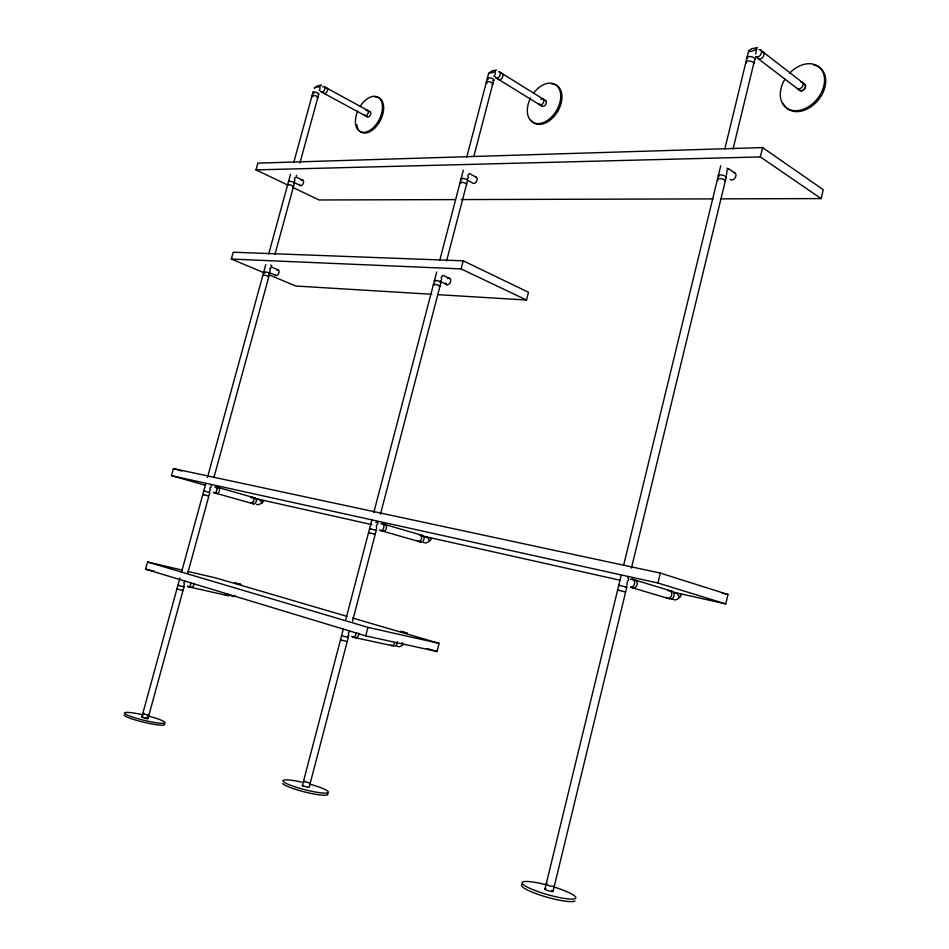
<?xml version="1.0" encoding="UTF-8"?>
<svg xmlns="http://www.w3.org/2000/svg" width="949" height="949" viewBox="0 0 949 949"><rect width="100%" height="100%" fill="white"/><g stroke="black" fill="none" stroke-linecap="round" stroke-linejoin="round"><path stroke-width="1.42" d="M376.634 528.83L376.409 525.521L378.177 522.935M673.778 592.271L725.771 603.92L727.99 594.489L660.338 573.089L173.394 468.581L171.437 475.651L205.245 485.259M720.421 198.875L821.134 198.59L823.222 189.693L762.605 147.581L257.855 163.133L255.993 169.895L287.535 184.936M725.771 603.92L657.942 583.018L660.338 573.089M821.134 198.59L760.363 156.929L762.605 147.581M553.03 891.431L626.791 587.229L618.772 585.236L619.59 585.509M631.441 568.083L726.258 177.024M733.043 149.017L754.918 58.791M544.987 888.964L621.097 575.687M623.778 564.643L720.73 165.767M724.775 149.123L748.678 50.783L751.738 48.731L757.373 47.58L756.4 49.229L752.082 51.163L750.018 51.578L748.678 50.783M182.006 570.052L147.558 562.01L145.577 569.175L365.733 635.877L437.014 651.5L439.09 643.375L352.589 618.013M437.75 294.641L526.505 300.026L528.486 292.28L463.195 260.821L233.229 252.209L231.331 259.065L264.866 273.098M365.733 635.877L367.939 627.372L147.558 562.01M231.331 259.065L461.095 268.899L463.195 260.821M308.022 787.409L302.34 785.689L343.265 629.234M345.792 619.578L371.878 519.85M373.799 512.484L436.694 272.019M439.707 260.512L463.337 170.203M466.718 157.273L488.664 73.334L491.973 70.95L496.422 70.001L493.124 72.397L488.664 73.334M347.476 637.135L348.283 637.42L309.184 787.207L307.903 787.385M352.506 621.263L376.243 530.349L369.588 528.569L370.596 528.937M380.442 514.275L440.965 282.446M446.576 260.916L467.549 180.595A3.44 0.89 14.9 0 0 465.84 179.088A3.44 0.89 14.9 0 0 461.677 178.341A3.44 0.89 14.9 0 0 461.949 179.586M473.824 156.549L493.753 80.214M145.138 718.298L141.792 717.136L179.942 577.882M181.65 571.689L205.791 483.563M207.499 477.323L265.779 264.557M268.662 254.071L290.501 174.331M293.727 162.564L313.004 92.195M183.442 586.648L184.011 586.85L147.985 718.535L146.146 717.788M187.736 573.22L209.812 492.507L203.774 490.906L204.984 491.297M213.916 477.513L269.718 273.466L267.238 272.173L264 272.007M274.925 254.451L294.404 183.216M299.92 163.026L318.769 94.117M755.819 54.022L756.4 49.229M726.483 174.996L727.005 170.429L728.132 169.266L726.839 168.151M626.957 585.45L627.265 581.69L628.558 579.958L628.641 578.499L627.491 577.716M310.133 782.972L303.466 781.49L304.605 781.312M302.363 785.701L303.514 785.487M303.17 180.381L296.112 176.965L294.415 178.483L294.902 180.476L294 182.481L299.92 185.363M672.212 599.222L675.38 599.946L677.716 599.044L680.931 595.865L680.931 594.442L679.769 593.659M349.825 631.215L348.402 632.758L348.686 635.889L347.761 636.067M423.479 542.448L425.816 542.982L427.833 542.211L431.012 539.59L430.585 537.834M185.269 581.334L183.845 582.65L184.426 584.382L183.703 585.711M256.527 504.346L258.365 504.761L261.948 503.006L263.703 500.835L261.865 500.42M319.149 90.582L320.086 88.423L319.623 86.371L321.248 85.042L317.535 85.861L314.143 88.032L319.623 86.371M493.943 76.24L495.354 73.785L494.987 71.46M347.215 641.536L340.477 639.875L341.557 639.994M466.908 179.776L468.284 177.499L467.881 175.257L469.387 173.537L476.528 177.404M348.283 637.42L341.664 635.7M141.804 717.147L143.145 717.088M209.48 491.463L210.251 489.981L209.693 488.177L211.069 486.967L211.129 485.461M257.891 499.293L259.729 499.696L261.948 503.006M235.055 595.806L233.24 596.506L231.426 595.948M424.962 536.743L427.287 537.264L429.743 540.977M673.802 592.532L676.981 593.244L679.757 597.55M269.089 273.549L269.718 273.466M268.14 277.013C269.741 276.325 263.205 274.32 263.051 275.471M375.851 522.424L377.465 522.318M255.993 169.895L760.363 156.929M626.791 587.229L625.249 586.968M455.33 199.598L319.078 199.966L292.79 187.439M461.25 199.575L713.019 198.887M184.011 586.85L177.902 585.331L179.171 585.533M625.355 592.022L617.609 590.017L618.428 590.29M431.831 294.285L295.72 286.017L268.899 274.783M146.549 718.559L147.57 718.642M144.129 713.411C140.144 713.185 149.835 715.949 148.341 714.514M145.067 718.274L147.854 718.512L147.332 718.203M208.246 495.971C209.978 496.22 200.298 493.765 203.999 494.868M375.413 530.171L376.243 530.349M374.357 534.228C377.133 534.75 366.184 531.891 369.541 532.982M352.743 637.147L393.942 646.079A3.476 2.396 -77.7 0 0 396.374 645A3.476 2.396 -77.7 0 0 397.24 641.643M722.213 593.232L727.99 594.489M171.437 475.651L657.942 583.018M250.595 497.466L371.913 524.655M419.577 535.331L620.338 580.302M188.187 586.719L228.424 595.77A3.072 1.886 -75.9 0 0 230.393 594.762M367.939 627.372L439.09 643.375M145.577 569.175L154.201 571.156M187.748 571.393L216.455 578.107L346.919 616.352M214.225 492.804L253.608 503.895M215.862 486.813L255.198 498.047M380.549 530.515L420.739 542.069M173.394 468.581L181.828 471.012M382.317 523.729L422.447 535.45M427.097 648.535L437.014 651.5M632.295 579.175L671.809 591.227M182.457 590.266L183.015 590.48L176.917 588.961M276.242 275.542L269.338 272.648L270.204 270.785L269.694 268.852L270.999 267.879L270.928 266.835L277.832 269.753M447.359 284.736L440.348 281.509L441.665 279.421L441.249 277.25L442.827 275.293L450.134 278.698M461.095 268.899L526.505 300.026M270.738 265.032L271.805 265.839M467.893 180.464L472.661 183.027A3.44 2.242 -62.4 0 0 476.706 181.022A3.44 2.242 -62.4 0 0 475.425 176.988M321.237 91.875L367.204 116.822M324.499 86.822L370.418 111.935M495.817 77.747L541.95 106.181M499.684 72.029L545.746 100.677M728.073 168.436L734.977 172.979M799.782 90.487L755.641 56.703A4.14 2.906 -51.8 0 0 761.051 54.057A4.14 2.906 -51.8 0 0 758.975 49.656M760.517 50.012L804.527 84.081M396.789 646.115L399.09 646.815L401.13 646.044L403.064 644.715L401.996 642.687M551.654 890.364A4.271 0.7 15.9 0 1 552.128 891.526A4.271 0.7 15.9 0 1 546.327 889.996A4.271 0.7 15.9 0 1 545.865 888.845M251.77 497.549A3.037 1.874 -73.4 0 1 253.917 498.723A3.037 1.874 -73.4 0 1 252.885 502.496A3.037 1.874 -73.4 0 1 250.394 502.614M420.004 534.738A3.428 2.384 -73.9 0 1 421.178 539.423A3.428 2.384 -73.9 0 1 417.24 540.657M381.035 523.931A3.511 2.373 -73.7 0 1 383.787 525.343A3.511 2.373 -73.7 0 1 382.649 529.708A3.511 2.373 -73.7 0 1 379.505 529.803M421.166 535.639A3.416 2.384 -73.9 0 1 423.93 537.039A3.416 2.384 -73.9 0 1 422.827 541.298A3.416 2.384 -73.9 0 1 419.695 541.369M667.693 590.669A3.998 3.25 -75.1 0 1 671.512 592.437A3.998 3.25 -75.1 0 1 670.314 597.443A3.998 3.25 -75.1 0 1 666.079 597.396M630.575 579.353A4.116 3.274 -74.7 0 1 634.679 582.828A4.116 3.274 -74.7 0 1 630.361 587.17L669.958 598.997A3.998 3.25 -75.1 0 0 674.193 594.798A3.998 3.25 -75.1 0 0 670.101 591.393M356.077 632.592A3.559 2.396 -77.3 0 1 354.629 636.637A3.559 2.396 -77.3 0 1 351.711 636.34M394.594 642.864A3.476 2.396 -77.7 0 1 392.696 645.439A3.476 2.396 -77.7 0 1 390.395 644.739M214.842 487.015A3.108 1.862 -73.2 0 1 216.965 488.201A3.108 1.862 -73.2 0 1 215.909 492.045A3.108 1.862 -73.2 0 1 213.43 492.199M254.178 498.225A3.037 1.874 -73.4 0 1 256.384 499.862A3.037 1.874 -73.4 0 1 254.64 503.717A3.037 1.874 -73.4 0 1 252.422 502.068M227.926 594.204A3.084 1.886 -75.9 0 1 225.162 594.537M718.998 176.395A4.057 1.198 12 0 1 719.52 174.936A4.057 1.198 12 0 1 724.633 175.802A4.057 1.198 12 0 1 725.855 177.57M190.986 582.639A3.144 1.874 -75.6 0 1 189.693 586.209A3.144 1.874 -75.6 0 1 187.404 586.031M733.447 172.504A4.093 3.013 -54.8 0 1 735.487 177.19A4.093 3.013 -54.8 0 1 730.113 179.551M718.12 180.002A4.057 1.186 12 0 1 718.642 178.554A4.057 1.186 12 0 1 723.755 179.432A4.057 1.186 12 0 1 724.977 181.188M460.941 183.442A3.44 0.878 14.9 0 1 460.668 182.208A3.44 0.878 14.9 0 1 464.832 182.955A3.44 0.878 14.9 0 1 466.54 184.45M301.272 180.405A3.037 1.779 -65.5 0 1 303.585 181.413A3.037 1.779 -65.5 0 1 301.818 185.34A3.037 1.779 -65.5 0 1 299.516 184.32M287.784 185.197A3.072 0.688 16.2 0 1 289.065 184.687A3.072 0.688 16.2 0 1 292.814 185.874A3.072 0.688 16.2 0 1 292.826 186.787M288.721 181.769A3.072 0.688 16.3 0 1 290.014 181.259A3.072 0.688 16.3 0 1 293.751 182.445A3.072 0.688 16.3 0 1 293.763 183.371M276.788 270.097A3.049 1.803 -67.7 0 1 278.982 270.856A3.049 1.803 -67.7 0 1 277.962 274.593A3.049 1.803 -67.7 0 1 275.412 275.115M447.75 278.579A3.44 2.289 -65.4 0 1 450.704 279.943A3.44 2.289 -65.4 0 1 448.663 284.368A3.44 2.289 -65.4 0 1 445.722 282.992M434.322 285.234A3.464 0.652 14.8 0 1 434.345 284.285A3.464 0.652 14.8 0 1 439.09 285.495A3.464 0.652 14.8 0 1 439.055 286.432M633.113 580.124A4.104 3.274 -74.7 0 1 636.945 581.927A4.104 3.274 -74.7 0 1 635.7 587.051A4.104 3.274 -74.7 0 1 631.441 587.028M383.61 524.678A3.499 2.373 -73.7 0 1 386.35 526.09A3.499 2.373 -73.7 0 1 385.223 530.455A3.499 2.373 -73.7 0 1 382.079 530.538M216.396 488.676A3.096 1.862 -73.3 0 1 219.172 488.142A3.096 1.862 -73.3 0 1 218.721 492.377A3.096 1.862 -73.3 0 1 215.945 492.911M193.916 583.303A3.144 1.874 -75.6 0 1 192.635 586.873A3.144 1.874 -75.6 0 1 190.334 586.696M358.71 633.173A3.559 2.396 -77.3 0 1 357.263 637.206A3.559 2.396 -77.3 0 1 354.357 636.909M327.464 793.483A23.488 3.357 14.3 0 1 309.255 793.032A23.488 3.357 14.3 0 1 282.672 783.577M309.493 784.052A23.488 3.333 14.3 0 1 324.772 793.115A23.488 3.333 14.3 0 1 286.705 783.649A23.488 3.333 14.3 0 1 301.663 782.106M164.533 724.253A20.902 2.598 13.5 0 1 145.861 722.735A20.902 2.598 13.5 0 1 123.999 715.072M147.214 715.807A20.902 2.574 13.5 0 1 161.805 723.328A20.902 2.574 13.5 0 1 127.273 715.048A20.902 2.574 13.5 0 1 143.299 714.87M574.916 900.898A27.948 4.626 15.9 0 1 543.516 896.153A27.948 4.626 15.9 0 1 521.986 884.539M553.73 886.912A27.948 4.579 15.9 0 1 571.215 899.094A27.948 4.579 15.9 0 1 526.066 886.437A27.948 4.579 15.9 0 1 545.426 884.587M553.919 885.998A4.164 0.664 15.8 0 1 552.128 886.342A4.164 0.664 15.8 0 1 547.051 884.776A4.164 0.664 15.8 0 1 547.087 883.899M747.646 58.47A4.021 1.495 11.2 0 1 748.275 56.632A4.021 1.495 11.2 0 1 753.352 57.391A4.021 1.495 11.2 0 1 754.491 59.49M488.166 79.313A3.416 1.103 15 0 1 488.355 77.747A3.416 1.103 15 0 1 493.041 78.921A3.416 1.103 15 0 1 492.839 80.487M746.578 62.895A4.021 1.483 11.2 0 1 747.183 61.08A4.021 1.483 11.2 0 1 752.272 61.839A4.021 1.483 11.2 0 1 753.411 63.927M761.513 51.614A4.14 2.906 -51.8 0 1 764.028 54.401A4.14 2.906 -51.8 0 1 760.908 58.696A4.14 2.906 -51.8 0 1 757.302 57.391M487.169 83.121A3.416 1.103 15 0 1 487.359 81.555A3.416 1.103 15 0 1 492.045 82.741A3.416 1.103 15 0 1 491.843 84.295M501.214 73.346A3.464 2.183 -59.8 0 1 502.934 75.778A3.464 2.183 -59.8 0 1 500.443 79.443A3.464 2.183 -59.8 0 1 497.869 78.281M313.051 96.691A3.049 0.854 16.8 0 1 312.743 95.339A3.049 0.854 16.8 0 1 316.883 96.383A3.049 0.854 16.8 0 1 317.18 97.735M326.254 87.949A3.037 1.744 -63.5 0 1 327.512 90.131A3.037 1.744 -63.5 0 1 325.412 93.382A3.037 1.744 -63.5 0 1 323.443 92.326M798.904 89.242A3.998 2.894 -50.6 0 0 802.474 90.582A3.998 2.894 -50.6 0 0 805.523 86.454A3.998 2.894 -50.6 0 0 803.008 83.702A3.903 2.823 -50.6 0 1 805.464 86.395A3.903 2.823 -50.6 0 1 802.486 90.416A3.903 2.823 -50.6 0 1 798.999 89.111M498.581 71.709A3.464 2.183 -59.8 0 1 500.289 74.141A3.464 2.183 -59.8 0 1 497.798 77.818A3.464 2.183 -59.8 0 1 495.224 76.655M544.643 100.345A3.274 2.147 -59.2 0 1 545.96 103.999A3.274 2.147 -59.2 0 1 542.009 106.039M322.577 86.976A3.049 1.744 -63.5 0 1 324.914 87.794A3.049 1.744 -63.5 0 1 323.158 91.721A3.049 1.744 -63.5 0 1 320.821 90.902M369.552 111.626A2.894 1.72 -63.2 0 1 370.798 113.726A2.894 1.72 -63.2 0 1 368.781 116.798A2.894 1.72 -63.2 0 1 366.836 115.754M800.648 81.875A3.903 2.823 -50.6 0 1 802.688 86.086A3.903 2.823 -50.6 0 1 797.492 88.518M813.566 64.923A26.133 18.921 -50.5 0 1 818.75 99.467A26.133 18.921 -50.5 0 1 783.269 103.595M789.461 73.322A26.157 18.921 -50.6 0 1 824.123 75.766A26.157 18.921 -50.6 0 1 797.302 110.653A26.157 18.921 -50.6 0 1 784.953 79.182M540.871 99.277A3.286 2.147 -59.3 0 1 543.824 100.179A3.286 2.147 -59.3 0 1 541.891 104.366A3.286 2.147 -59.3 0 1 538.949 103.453M551.63 83.903A21.957 14.401 -59.2 0 1 557.965 110.926A21.957 14.401 -59.2 0 1 531.001 120.179M533.611 93.073A21.969 14.401 -59.2 0 1 560.278 91.946A21.969 14.401 -59.2 0 1 540.622 123.382A21.969 14.401 -59.2 0 1 530.645 97.83M366.029 110.689A2.894 1.72 -63.2 0 1 368.331 111.508A2.894 1.72 -63.2 0 1 366.646 115.232A2.894 1.72 -63.2 0 1 364.345 114.402M374.914 96.976A19.371 11.542 -63.2 0 1 381.095 118.91A19.371 11.542 -63.2 0 1 359.588 130.938M358.081 128.85A19.371 11.542 -63.2 0 1 356.812 124.604M360.406 106.051A19.383 11.542 -63.2 0 1 381.996 103.109A19.383 11.542 -63.2 0 1 366.694 131.852A19.383 11.542 -63.2 0 1 357.702 111.116M435.354 281.319A3.464 0.664 14.8 0 1 435.377 280.358A3.464 0.664 14.8 0 1 440.122 281.568A3.464 0.664 14.8 0 1 440.075 282.517M296.325 175.268A3.072 0.712 16.3 0 1 296.456 175.684M313.977 93.31A3.049 0.866 16.8 0 1 313.668 91.958A3.049 0.866 16.8 0 1 317.808 93.002A3.049 0.866 16.8 0 1 318.105 94.354M407.002 633.054L400.573 631.441L407.002 633.054M240.797 584.442L234.937 582.971L240.797 584.442"/></g></svg>
